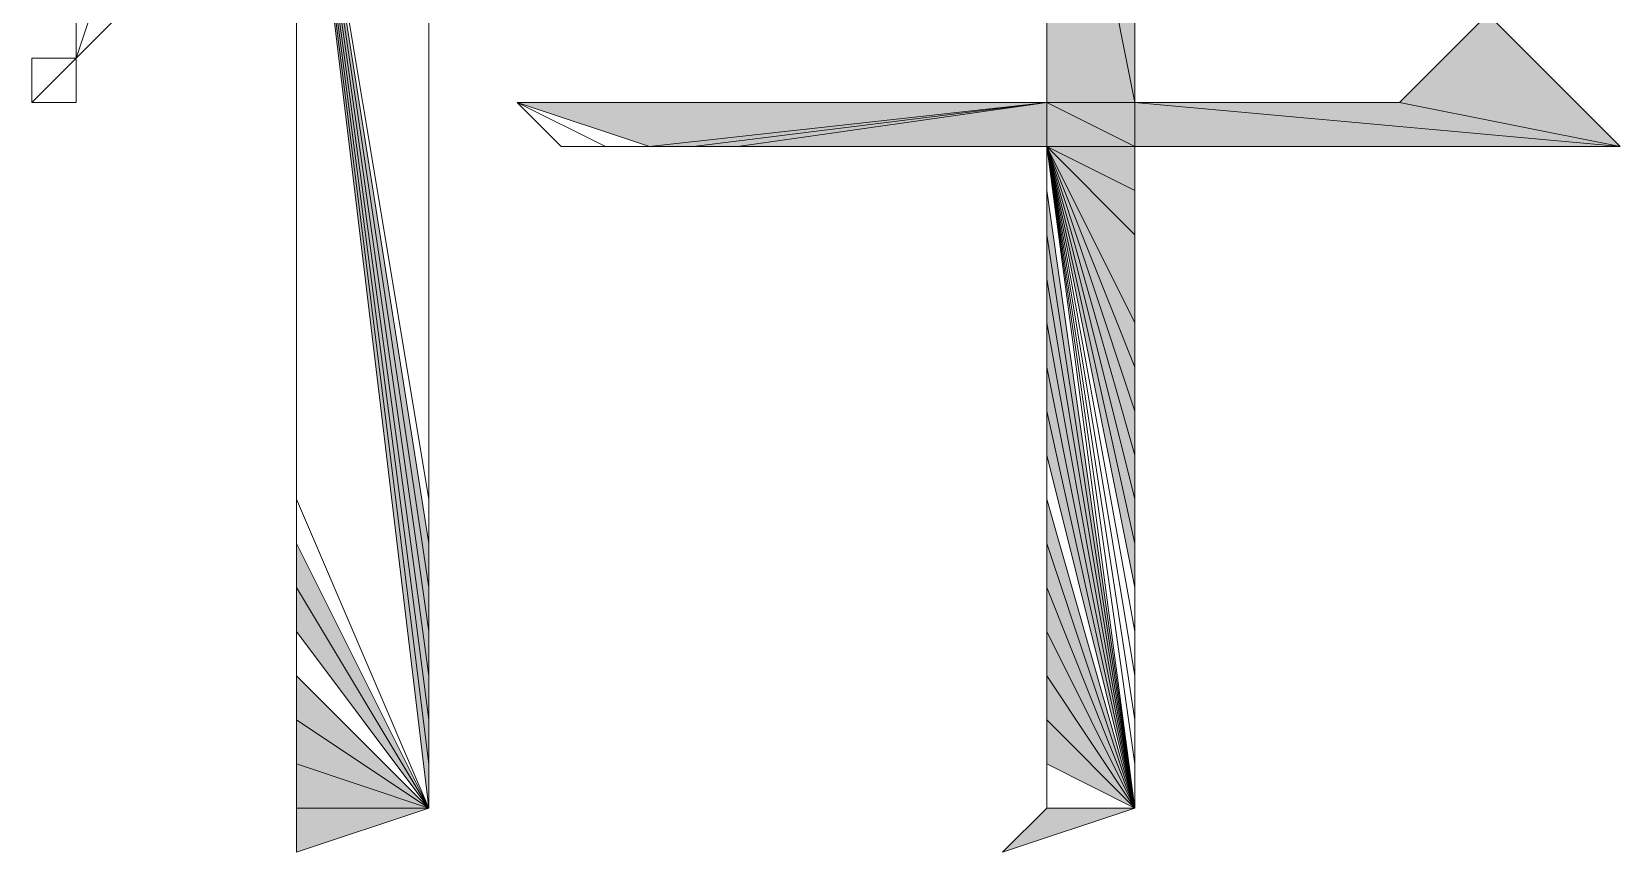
# Model space of a CAD drawing. Header units: inches. Extents: x -244 to 17, y 0 to 370.
# Drawn here: x -0.116 to 2.17, y 11.377 to 12.558 of the extents above; entities that cross this region are included whole.
import ezdxf

# ---------------------------------------------------------------- set-up
doc = ezdxf.new("R2010")
doc.units = ezdxf.units.IN
doc.header["$MEASUREMENT"] = 0
doc.layers.add('图层 1', color=7, linetype='Continuous')

# ---------------------------------------------------------------- blocks, each defined once
blk = doc.blocks.new('block 2')
at = {"layer": '图层 1', "true_color": 0xffffff}
h = blk.add_hatch(color=7, dxfattribs=at)
h.dxf.hatch_style = 2
h.paths.add_polyline_path([(31.5595, 20.1931), (31.5595, 20.3836), (31.4959, 20.3836)])
h.paths.add_polyline_path([(31.6231, 20.3836), (31.5595, 20.1931), (31.5595, 20.3836)])
h = blk.add_hatch(color=7, dxfattribs=at)
h.dxf.hatch_style = 2
h.paths.add_polyline_path([(33.147, 20.3836), (31.6231, 20.1931), (31.5595, 20.1931)])
h.paths.add_polyline_path([(31.6865, 20.1931), (33.147, 20.3836), (31.6231, 20.1931)])
h.paths.add_polyline_path([(31.75, 20.1931), (31.6865, 20.1931), (33.147, 20.3836)])
h = blk.add_hatch(color=7, dxfattribs=at)
h.dxf.hatch_style = 2
h.paths.add_polyline_path([(31.5595, 20.1931), (31.877, 20.3836), (31.8136, 20.3836)])
h.paths.add_polyline_path([(31.9405, 20.3836), (31.5595, 20.1931), (31.877, 20.3836)])
h = blk.add_hatch(color=7, dxfattribs=at)
h.dxf.hatch_style = 2
h.paths.add_polyline_path([(31.5595, 20.1931), (31.6865, 20.3836), (31.6231, 20.3836)])
h.paths.add_polyline_path([(31.75, 20.3836), (31.5595, 20.1931), (31.6865, 20.3836)])
h = blk.add_hatch(color=7, dxfattribs=at)
h.dxf.hatch_style = 2
h.paths.add_polyline_path([(33.147, 20.3836), (31.8136, 20.1931), (31.75, 20.1931)])
h.paths.add_polyline_path([(31.877, 20.1931), (33.147, 20.3836), (31.8136, 20.1931)])
h.paths.add_polyline_path([(31.9405, 20.1931), (31.877, 20.1931), (33.147, 20.3836)])
h = blk.add_hatch(color=7, dxfattribs=at)
h.dxf.hatch_style = 2
h.paths.add_polyline_path([(32.5755, 20.066), (32.5121, 19.8755), (32.5755, 19.3039)])
h = blk.add_hatch(color=7, dxfattribs=at)
h.dxf.hatch_style = 2
h.paths.add_polyline_path([(32.5755, 19.3039), (32.5121, 19.8121), (32.5121, 19.8755)])
h.paths.add_polyline_path([(32.5121, 19.7487), (32.5755, 19.3039), (32.5121, 19.8121)])
h = blk.add_hatch(color=7, dxfattribs=at)
h.dxf.hatch_style = 2
h.paths.add_polyline_path([(32.5121, 19.1771), (32.5755, 19.1771), (32.5121, 18.4785)])
h.paths.add_polyline_path([(32.5755, 19.3039), (32.5121, 19.1771), (32.5755, 19.1771)])
h.paths.add_polyline_path([(32.5121, 19.3039), (32.5755, 19.3039), (32.5121, 19.1771)])
h.paths.add_polyline_path([(32.5121, 19.7487), (32.5121, 19.3039), (32.5755, 19.3039)])
h = blk.add_hatch(color=7, dxfattribs=at)
h.dxf.hatch_style = 2
h.paths.add_polyline_path([(31.4959, 19.3677), (31.5595, 19.3039), (31.5595, 19.1771)])
h = blk.add_hatch(color=7, dxfattribs=at)
h.dxf.hatch_style = 2
h.paths.add_polyline_path([(31.5595, 19.1771), (32.385, 19.3039), (32.3216, 19.3039)])
h.paths.add_polyline_path([(32.4485, 19.3039), (31.5595, 19.1771), (32.385, 19.3039)])
h = blk.add_hatch(color=7, dxfattribs=at)
h.dxf.hatch_style = 2
h.paths.add_polyline_path([(31.5595, 19.1771), (32.258, 19.3039), (32.1944, 19.3039)])
h.paths.add_polyline_path([(32.3216, 19.3039), (31.5595, 19.1771), (32.258, 19.3039)])
h = blk.add_hatch(color=7, dxfattribs=at)
h.dxf.hatch_style = 2
h.paths.add_polyline_path([(31.5595, 19.1771), (32.131, 19.3039), (32.0675, 19.3039)])
h.paths.add_polyline_path([(32.1944, 19.3039), (31.5595, 19.1771), (32.131, 19.3039)])
h = blk.add_hatch(color=7, dxfattribs=at)
h.dxf.hatch_style = 2
h.paths.add_polyline_path([(31.5595, 19.1771), (31.9405, 19.3039), (31.877, 19.3039)])
h.paths.add_polyline_path([(32.0041, 19.3039), (31.5595, 19.1771), (31.9405, 19.3039)])
h = blk.add_hatch(color=7, dxfattribs=at)
h.dxf.hatch_style = 2
h.paths.add_polyline_path([(31.5595, 19.1771), (31.8136, 19.3039), (31.75, 19.3039)])
h.paths.add_polyline_path([(31.877, 19.3039), (31.5595, 19.1771), (31.8136, 19.3039)])
h = blk.add_hatch(color=7, dxfattribs=at)
h.dxf.hatch_style = 2
h.paths.add_polyline_path([(31.5595, 19.1771), (31.6865, 19.3039), (31.6231, 19.3039)])
h.paths.add_polyline_path([(31.75, 19.3039), (31.5595, 19.1771), (31.6865, 19.3039)])
h = blk.add_hatch(color=7, dxfattribs=at)
h.dxf.hatch_style = 2
h.paths.add_polyline_path([(32.5121, 19.3039), (31.9405, 19.1771), (31.877, 19.1771)])
h.paths.add_polyline_path([(32.0041, 19.1771), (32.5121, 19.3039), (31.9405, 19.1771)])
h.paths.add_polyline_path([(32.0675, 19.1771), (32.0041, 19.1771), (32.5121, 19.3039)])
h = blk.add_hatch(color=7, dxfattribs=at)
h.dxf.hatch_style = 2
h.paths.add_polyline_path([(32.5121, 19.3039), (32.131, 19.1771), (32.0675, 19.1771)])
h.paths.add_polyline_path([(32.1944, 19.1771), (32.5121, 19.3039), (32.131, 19.1771)])
h.paths.add_polyline_path([(32.258, 19.1771), (32.1944, 19.1771), (32.5121, 19.3039)])
h = blk.add_hatch(color=7, dxfattribs=at)
h.dxf.hatch_style = 2
h.paths.add_polyline_path([(32.5121, 19.3039), (32.385, 19.1771), (32.258, 19.1771)])
h.paths.add_polyline_path([(32.4485, 19.1771), (32.5121, 19.3039), (32.385, 19.1771)])
h.paths.add_polyline_path([(32.5121, 19.1771), (32.4485, 19.1771), (32.5121, 19.3039)])
h = blk.add_hatch(color=7, dxfattribs=at)
h.dxf.hatch_style = 2
h.paths.add_polyline_path([(33.2106, 19.3039), (32.5755, 19.1771), (32.5755, 19.3039)])
h.paths.add_polyline_path([(33.2106, 19.1771), (33.2106, 19.3039), (32.5755, 19.1771)])
h = blk.add_hatch(color=7, dxfattribs=at)
h.dxf.hatch_style = 2
h.paths.add_polyline_path([(32.5121, 18.4785), (32.5755, 18.7961), (32.5755, 19.1771)])
h.paths.add_polyline_path([(32.7026, 18.669), (32.5121, 18.4785), (32.5755, 18.7961)])
at = {"layer": '图层 1', "lineweight": 0}
for points in [[(32.5755, 20.7646), (32.639, 20.7009), (32.5755, 20.7009), (32.5755, 20.7646)], [(32.639, 20.7646), (32.5755, 20.7646), (32.639, 20.7009), (32.639, 20.7646)], [(32.5755, 20.7009), (32.7026, 20.7009), (32.639, 20.7009), (32.5755, 20.7009)], [(32.639, 20.7009), (32.5755, 20.7009), (32.7026, 20.7009), (32.639, 20.7009)], [(32.639, 20.7009), (32.7026, 20.6375), (32.8295, 20.6375), (32.639, 20.7009)], [(32.766, 20.7009), (32.639, 20.7009), (32.8295, 20.6375), (32.766, 20.7009)], [(32.7026, 20.7009), (32.639, 20.7009), (32.766, 20.7009), (32.7026, 20.7009)], [(31.5595, 20.1931), (31.5595, 20.3836), (31.4959, 20.3836), (31.5595, 20.1931)], [(33.147, 20.3836), (31.6231, 20.1931), (31.5595, 20.1931), (33.147, 20.3836)], [(32.0041, 20.3836), (33.147, 20.3836), (31.5595, 20.1931), (32.0041, 20.3836)], [(31.9405, 20.3836), (32.0041, 20.3836), (31.5595, 20.1931), (31.9405, 20.3836)], [(31.5595, 20.1931), (31.877, 20.3836), (31.8136, 20.3836), (31.5595, 20.1931)], [(31.9405, 20.3836), (31.5595, 20.1931), (31.877, 20.3836), (31.9405, 20.3836)], [(31.75, 20.3836), (31.8136, 20.3836), (31.5595, 20.1931), (31.75, 20.3836)], [(31.5595, 20.1931), (31.6865, 20.3836), (31.6231, 20.3836), (31.5595, 20.1931)], [(31.75, 20.3836), (31.5595, 20.1931), (31.6865, 20.3836), (31.75, 20.3836)], [(31.6231, 20.3836), (31.5595, 20.1931), (31.5595, 20.3836), (31.6231, 20.3836)], [(31.6865, 20.1931), (33.147, 20.3836), (31.6231, 20.1931), (31.6865, 20.1931)], [(31.75, 20.1931), (31.6865, 20.1931), (33.147, 20.3836), (31.75, 20.1931)], [(33.147, 20.3836), (31.8136, 20.1931), (31.75, 20.1931), (33.147, 20.3836)], [(31.877, 20.1931), (33.147, 20.3836), (31.8136, 20.1931), (31.877, 20.1931)], [(31.9405, 20.1931), (31.877, 20.1931), (33.147, 20.3836), (31.9405, 20.1931)], [(33.147, 20.3836), (32.0041, 20.1931), (31.9405, 20.1931), (33.147, 20.3836)], [(33.147, 20.1931), (32.0041, 20.1931), (33.147, 20.3836), (33.147, 20.1931)], [(32.5121, 19.9388), (32.5755, 20.066), (32.5121, 19.8755), (32.5121, 19.9388)], [(32.5121, 20.0026), (32.5121, 19.9388), (32.5755, 20.066), (32.5121, 20.0026)], [(32.5755, 20.066), (32.5121, 19.8755), (32.5755, 19.3039), (32.5755, 20.066)], [(32.5755, 19.3039), (32.5121, 19.8121), (32.5121, 19.8755), (32.5755, 19.3039)], [(32.5121, 19.7487), (32.5755, 19.3039), (32.5121, 19.8121), (32.5121, 19.7487)], [(32.5121, 19.7487), (32.5121, 19.3039), (32.5755, 19.3039), (32.5121, 19.7487)], [(31.4959, 19.3677), (31.5595, 19.3039), (31.5595, 19.1771), (31.4959, 19.3677)], [(31.6231, 19.1771), (32.5121, 19.3039), (31.5595, 19.1771), (31.6231, 19.1771)], [(32.5121, 19.3039), (31.5595, 19.1771), (32.4485, 19.3039), (32.5121, 19.3039)], [(31.5595, 19.1771), (32.385, 19.3039), (32.3216, 19.3039), (31.5595, 19.1771)], [(32.4485, 19.3039), (31.5595, 19.1771), (32.385, 19.3039), (32.4485, 19.3039)], [(31.5595, 19.1771), (32.258, 19.3039), (32.1944, 19.3039), (31.5595, 19.1771)], [(32.3216, 19.3039), (31.5595, 19.1771), (32.258, 19.3039), (32.3216, 19.3039)], [(31.5595, 19.1771), (32.131, 19.3039), (32.0675, 19.3039), (31.5595, 19.1771)], [(32.1944, 19.3039), (31.5595, 19.1771), (32.131, 19.3039), (32.1944, 19.3039)], [(32.0675, 19.3039), (31.5595, 19.1771), (32.0041, 19.3039), (32.0675, 19.3039)], [(31.5595, 19.1771), (31.9405, 19.3039), (31.877, 19.3039), (31.5595, 19.1771)], [(32.0041, 19.3039), (31.5595, 19.1771), (31.9405, 19.3039), (32.0041, 19.3039)], [(31.5595, 19.1771), (31.8136, 19.3039), (31.75, 19.3039), (31.5595, 19.1771)], [(31.877, 19.3039), (31.5595, 19.1771), (31.8136, 19.3039), (31.877, 19.3039)], [(31.5595, 19.1771), (31.6865, 19.3039), (31.6231, 19.3039), (31.5595, 19.1771)], [(31.75, 19.3039), (31.5595, 19.1771), (31.6865, 19.3039), (31.75, 19.3039)], [(31.6231, 19.3039), (31.5595, 19.1771), (31.5595, 19.3039), (31.6231, 19.3039)], [(31.6865, 19.1771), (32.5121, 19.3039), (31.6231, 19.1771), (31.6865, 19.1771)], [(31.75, 19.1771), (31.6865, 19.1771), (32.5121, 19.3039), (31.75, 19.1771)], [(31.8136, 19.1771), (32.5121, 19.3039), (31.75, 19.1771), (31.8136, 19.1771)], [(31.877, 19.1771), (31.8136, 19.1771), (32.5121, 19.3039), (31.877, 19.1771)], [(32.5121, 19.3039), (31.9405, 19.1771), (31.877, 19.1771), (32.5121, 19.3039)], [(32.0041, 19.1771), (32.5121, 19.3039), (31.9405, 19.1771), (32.0041, 19.1771)], [(32.0675, 19.1771), (32.0041, 19.1771), (32.5121, 19.3039), (32.0675, 19.1771)], [(32.5121, 19.3039), (32.131, 19.1771), (32.0675, 19.1771), (32.5121, 19.3039)], [(32.1944, 19.1771), (32.5121, 19.3039), (32.131, 19.1771), (32.1944, 19.1771)], [(32.258, 19.1771), (32.1944, 19.1771), (32.5121, 19.3039), (32.258, 19.1771)], [(32.5121, 19.3039), (32.385, 19.1771), (32.258, 19.1771), (32.5121, 19.3039)], [(32.4485, 19.1771), (32.5121, 19.3039), (32.385, 19.1771), (32.4485, 19.1771)], [(32.5121, 19.1771), (32.4485, 19.1771), (32.5121, 19.3039), (32.5121, 19.1771)], [(32.5121, 19.3039), (32.5121, 19.3039)], [(32.5755, 19.3039), (32.5121, 19.1771), (32.5755, 19.1771), (32.5755, 19.3039)], [(32.5121, 19.3039), (32.5755, 19.3039), (32.5121, 19.1771), (32.5121, 19.3039)], [(33.2106, 19.3039), (32.5755, 19.1771), (32.5755, 19.3039), (33.2106, 19.3039)], [(33.2106, 19.1771), (33.2106, 19.3039), (32.5755, 19.1771), (33.2106, 19.1771)], [(32.5121, 18.4785), (32.5755, 18.7961), (32.5755, 19.1771), (32.5121, 18.4785)], [(32.5121, 19.1771), (32.5755, 19.1771), (32.5121, 18.4785), (32.5121, 19.1771)], [(32.7026, 18.669), (32.5121, 18.4785), (32.5755, 18.7961), (32.7026, 18.669)]]:
    blk.add_lwpolyline(points, dxfattribs=at)
at = {"layer": '图层 1', "color": 7, "lineweight": 20, "true_color": 0xffffff}
for points in [[(32.5755, 20.7646), (32.639, 20.7009), (32.5755, 20.7009), (32.5755, 20.7646)], [(32.639, 20.7646), (32.5755, 20.7646), (32.639, 20.7009), (32.639, 20.7646)], [(32.5755, 20.7009), (32.7026, 20.7009), (32.639, 20.7009), (32.5755, 20.7009)], [(32.639, 20.7009), (32.5755, 20.7009), (32.7026, 20.7009), (32.639, 20.7009)], [(32.639, 20.7009), (32.7026, 20.6375), (32.8295, 20.6375), (32.639, 20.7009)], [(32.766, 20.7009), (32.639, 20.7009), (32.8295, 20.6375), (32.766, 20.7009)], [(32.7026, 20.7009), (32.639, 20.7009), (32.766, 20.7009), (32.7026, 20.7009)], [(31.5595, 20.1931), (31.5595, 20.3836), (31.4959, 20.3836), (31.5595, 20.1931)], [(33.147, 20.3836), (31.6231, 20.1931), (31.5595, 20.1931), (33.147, 20.3836)], [(32.0041, 20.3836), (33.147, 20.3836), (31.5595, 20.1931), (32.0041, 20.3836)], [(31.9405, 20.3836), (32.0041, 20.3836), (31.5595, 20.1931), (31.9405, 20.3836)], [(31.5595, 20.1931), (31.877, 20.3836), (31.8136, 20.3836), (31.5595, 20.1931)], [(31.9405, 20.3836), (31.5595, 20.1931), (31.877, 20.3836), (31.9405, 20.3836)], [(31.75, 20.3836), (31.8136, 20.3836), (31.5595, 20.1931), (31.75, 20.3836)], [(31.5595, 20.1931), (31.6865, 20.3836), (31.6231, 20.3836), (31.5595, 20.1931)], [(31.75, 20.3836), (31.5595, 20.1931), (31.6865, 20.3836), (31.75, 20.3836)], [(31.6231, 20.3836), (31.5595, 20.1931), (31.5595, 20.3836), (31.6231, 20.3836)], [(31.6865, 20.1931), (33.147, 20.3836), (31.6231, 20.1931), (31.6865, 20.1931)], [(31.75, 20.1931), (31.6865, 20.1931), (33.147, 20.3836), (31.75, 20.1931)], [(33.147, 20.3836), (31.8136, 20.1931), (31.75, 20.1931), (33.147, 20.3836)], [(31.877, 20.1931), (33.147, 20.3836), (31.8136, 20.1931), (31.877, 20.1931)], [(31.9405, 20.1931), (31.877, 20.1931), (33.147, 20.3836), (31.9405, 20.1931)], [(33.147, 20.3836), (32.0041, 20.1931), (31.9405, 20.1931), (33.147, 20.3836)], [(33.147, 20.1931), (32.0041, 20.1931), (33.147, 20.3836), (33.147, 20.1931)], [(32.5121, 19.9388), (32.5755, 20.066), (32.5121, 19.8755), (32.5121, 19.9388)], [(32.5121, 20.0026), (32.5121, 19.9388), (32.5755, 20.066), (32.5121, 20.0026)], [(32.5755, 20.066), (32.5121, 19.8755), (32.5755, 19.3039), (32.5755, 20.066)], [(32.5755, 19.3039), (32.5121, 19.8121), (32.5121, 19.8755), (32.5755, 19.3039)], [(32.5121, 19.7487), (32.5755, 19.3039), (32.5121, 19.8121), (32.5121, 19.7487)], [(32.5121, 19.7487), (32.5121, 19.3039), (32.5755, 19.3039), (32.5121, 19.7487)], [(31.4959, 19.3677), (31.5595, 19.3039), (31.5595, 19.1771), (31.4959, 19.3677)], [(31.6231, 19.1771), (32.5121, 19.3039), (31.5595, 19.1771), (31.6231, 19.1771)], [(32.5121, 19.3039), (31.5595, 19.1771), (32.4485, 19.3039), (32.5121, 19.3039)], [(31.5595, 19.1771), (32.385, 19.3039), (32.3216, 19.3039), (31.5595, 19.1771)], [(32.4485, 19.3039), (31.5595, 19.1771), (32.385, 19.3039), (32.4485, 19.3039)], [(31.5595, 19.1771), (32.258, 19.3039), (32.1944, 19.3039), (31.5595, 19.1771)], [(32.3216, 19.3039), (31.5595, 19.1771), (32.258, 19.3039), (32.3216, 19.3039)], [(31.5595, 19.1771), (32.131, 19.3039), (32.0675, 19.3039), (31.5595, 19.1771)], [(32.1944, 19.3039), (31.5595, 19.1771), (32.131, 19.3039), (32.1944, 19.3039)], [(32.0675, 19.3039), (31.5595, 19.1771), (32.0041, 19.3039), (32.0675, 19.3039)], [(31.5595, 19.1771), (31.9405, 19.3039), (31.877, 19.3039), (31.5595, 19.1771)], [(32.0041, 19.3039), (31.5595, 19.1771), (31.9405, 19.3039), (32.0041, 19.3039)], [(31.5595, 19.1771), (31.8136, 19.3039), (31.75, 19.3039), (31.5595, 19.1771)], [(31.877, 19.3039), (31.5595, 19.1771), (31.8136, 19.3039), (31.877, 19.3039)], [(31.5595, 19.1771), (31.6865, 19.3039), (31.6231, 19.3039), (31.5595, 19.1771)], [(31.75, 19.3039), (31.5595, 19.1771), (31.6865, 19.3039), (31.75, 19.3039)], [(31.6231, 19.3039), (31.5595, 19.1771), (31.5595, 19.3039), (31.6231, 19.3039)], [(31.6865, 19.1771), (32.5121, 19.3039), (31.6231, 19.1771), (31.6865, 19.1771)], [(31.75, 19.1771), (31.6865, 19.1771), (32.5121, 19.3039), (31.75, 19.1771)], [(31.8136, 19.1771), (32.5121, 19.3039), (31.75, 19.1771), (31.8136, 19.1771)], [(31.877, 19.1771), (31.8136, 19.1771), (32.5121, 19.3039), (31.877, 19.1771)], [(32.5121, 19.3039), (31.9405, 19.1771), (31.877, 19.1771), (32.5121, 19.3039)], [(32.0041, 19.1771), (32.5121, 19.3039), (31.9405, 19.1771), (32.0041, 19.1771)], [(32.0675, 19.1771), (32.0041, 19.1771), (32.5121, 19.3039), (32.0675, 19.1771)], [(32.5121, 19.3039), (32.131, 19.1771), (32.0675, 19.1771), (32.5121, 19.3039)], [(32.1944, 19.1771), (32.5121, 19.3039), (32.131, 19.1771), (32.1944, 19.1771)], [(32.258, 19.1771), (32.1944, 19.1771), (32.5121, 19.3039), (32.258, 19.1771)], [(32.5121, 19.3039), (32.385, 19.1771), (32.258, 19.1771), (32.5121, 19.3039)], [(32.4485, 19.1771), (32.5121, 19.3039), (32.385, 19.1771), (32.4485, 19.1771)], [(32.5121, 19.1771), (32.4485, 19.1771), (32.5121, 19.3039), (32.5121, 19.1771)], [(32.5121, 19.3039), (32.5121, 19.3039)], [(32.5755, 19.3039), (32.5121, 19.1771), (32.5755, 19.1771), (32.5755, 19.3039)], [(32.5121, 19.3039), (32.5755, 19.3039), (32.5121, 19.1771), (32.5121, 19.3039)], [(33.2106, 19.3039), (32.5755, 19.1771), (32.5755, 19.3039), (33.2106, 19.3039)], [(33.2106, 19.1771), (33.2106, 19.3039), (32.5755, 19.1771), (33.2106, 19.1771)], [(32.5121, 18.4785), (32.5755, 18.7961), (32.5755, 19.1771), (32.5121, 18.4785)], [(32.5121, 19.1771), (32.5755, 19.1771), (32.5121, 18.4785), (32.5121, 19.1771)], [(32.7026, 18.669), (32.5121, 18.4785), (32.5755, 18.7961), (32.7026, 18.669)]]:
    blk.add_lwpolyline(points, dxfattribs=at)
at = {"layer": '图层 1', "lineweight": 0}
for points, knots in [([(32.5755, 20.7646), (32.5755, 20.7646), (32.5755, 20.7646), (32.5755, 20.7646), (32.5755, 20.7646), (32.639, 20.7009), (32.639, 20.7009), (32.639, 20.7009), (32.5755, 20.7646), (32.5755, 20.7646)], [0, 0, 0, 0, 1, 1, 1, 2, 2, 2, 3, 3, 3, 3]), ([(32.5755, 20.7646), (32.5755, 20.7646), (32.639, 20.7646), (32.639, 20.7646), (32.639, 20.7646), (32.5755, 20.7646), (32.5755, 20.7646)], [0, 0, 0, 0, 1, 1, 1, 2, 2, 2, 2]), ([(32.639, 20.7009), (32.639, 20.7009), (32.766, 20.7009), (32.766, 20.7009), (32.766, 20.7009), (32.639, 20.7009), (32.639, 20.7009)], [0, 0, 0, 0, 1, 1, 1, 2, 2, 2, 2]), ([(33.147, 20.3836), (33.147, 20.3836), (31.5595, 20.1931), (31.5595, 20.1931), (31.5595, 20.1931), (33.147, 20.3836), (33.147, 20.3836)], [0, 0, 0, 0, 1, 1, 1, 2, 2, 2, 2]), ([(32.0041, 20.3836), (32.0041, 20.3836), (31.5595, 20.1931), (31.5595, 20.1931), (31.5595, 20.1931), (32.0041, 20.3836), (32.0041, 20.3836)], [0, 0, 0, 0, 1, 1, 1, 2, 2, 2, 2]), ([(31.8136, 20.3836), (31.8136, 20.3836), (31.5595, 20.1931), (31.5595, 20.1931), (31.5595, 20.1931), (31.8136, 20.3836), (31.8136, 20.3836)], [0, 0, 0, 0, 1, 1, 1, 2, 2, 2, 2]), ([(32.0041, 20.1931), (32.0041, 20.1931), (33.147, 20.3836), (33.147, 20.3836), (33.147, 20.3836), (32.0041, 20.1931), (32.0041, 20.1931)], [0, 0, 0, 0, 1, 1, 1, 2, 2, 2, 2]), ([(33.147, 20.3836), (33.147, 20.3836), (32.0041, 20.3836), (32.0041, 20.3836), (32.0041, 20.3836), (33.147, 20.3836), (33.147, 20.3836)], [0, 0, 0, 0, 1, 1, 1, 2, 2, 2, 2]), ([(32.5755, 20.066), (32.5755, 20.066), (32.5121, 19.8755), (32.5121, 19.8755), (32.5121, 19.8755), (32.5755, 20.066), (32.5755, 20.066)], [0, 0, 0, 0, 1, 1, 1, 2, 2, 2, 2]), ([(32.5121, 19.3039), (32.5121, 19.3039), (31.5595, 19.1771), (31.5595, 19.1771), (31.5595, 19.1771), (32.5121, 19.3039), (32.5121, 19.3039)], [0, 0, 0, 0, 1, 1, 1, 2, 2, 2, 2]), ([(31.5595, 19.1771), (31.5595, 19.1771), (32.4485, 19.3039), (32.4485, 19.3039), (32.4485, 19.3039), (31.5595, 19.1771), (31.5595, 19.1771)], [0, 0, 0, 0, 1, 1, 1, 2, 2, 2, 2]), ([(32.5121, 19.3039), (32.5121, 19.3039), (32.5121, 19.3039), (32.5121, 19.3039), (32.5121, 19.3039), (31.5595, 19.1771), (31.5595, 19.1771), (31.5595, 19.1771), (32.5121, 19.3039), (32.5121, 19.3039)], [0, 0, 0, 0, 1, 1, 1, 2, 2, 2, 3, 3, 3, 3]), ([(31.5595, 19.1771), (31.5595, 19.1771), (32.0041, 19.3039), (32.0041, 19.3039), (32.0041, 19.3039), (31.5595, 19.1771), (31.5595, 19.1771)], [0, 0, 0, 0, 1, 1, 1, 2, 2, 2, 2]), ([(31.5595, 19.1771), (31.5595, 19.1771), (31.5595, 19.3039), (31.5595, 19.3039), (31.5595, 19.3039), (31.5595, 19.1771), (31.5595, 19.1771)], [0, 0, 0, 0, 1, 1, 1, 2, 2, 2, 2]), ([(31.6231, 19.1771), (31.6231, 19.1771), (31.6231, 19.1771), (31.6231, 19.1771), (31.6231, 19.1771), (32.5121, 19.3039), (32.5121, 19.3039), (32.5121, 19.3039), (31.6231, 19.1771), (31.6231, 19.1771)], [0, 0, 0, 0, 1, 1, 1, 2, 2, 2, 3, 3, 3, 3]), ([(32.5121, 19.3039), (32.5121, 19.3039), (31.6231, 19.1771), (31.6231, 19.1771), (31.6231, 19.1771), (32.5121, 19.3039), (32.5121, 19.3039)], [0, 0, 0, 0, 1, 1, 1, 2, 2, 2, 2]), ([(32.5121, 19.3039), (32.5121, 19.3039), (31.75, 19.1771), (31.75, 19.1771), (31.75, 19.1771), (32.5121, 19.3039), (32.5121, 19.3039)], [0, 0, 0, 0, 1, 1, 1, 2, 2, 2, 2])]:
    blk.add_open_spline(points, degree=3, knots=knots, dxfattribs=at)
at = {"layer": '图层 1', "color": 7, "lineweight": 20, "true_color": 0xffffff}
for points, knots in [([(32.5755, 20.7646), (32.5755, 20.7646), (32.5755, 20.7646), (32.5755, 20.7646), (32.5755, 20.7646), (32.639, 20.7009), (32.639, 20.7009), (32.639, 20.7009), (32.5755, 20.7646), (32.5755, 20.7646)], [0, 0, 0, 0, 1, 1, 1, 2, 2, 2, 3, 3, 3, 3]), ([(32.5755, 20.7646), (32.5755, 20.7646), (32.639, 20.7646), (32.639, 20.7646), (32.639, 20.7646), (32.5755, 20.7646), (32.5755, 20.7646)], [0, 0, 0, 0, 1, 1, 1, 2, 2, 2, 2]), ([(32.639, 20.7009), (32.639, 20.7009), (32.766, 20.7009), (32.766, 20.7009), (32.766, 20.7009), (32.639, 20.7009), (32.639, 20.7009)], [0, 0, 0, 0, 1, 1, 1, 2, 2, 2, 2]), ([(33.147, 20.3836), (33.147, 20.3836), (31.5595, 20.1931), (31.5595, 20.1931), (31.5595, 20.1931), (33.147, 20.3836), (33.147, 20.3836)], [0, 0, 0, 0, 1, 1, 1, 2, 2, 2, 2]), ([(32.0041, 20.3836), (32.0041, 20.3836), (31.5595, 20.1931), (31.5595, 20.1931), (31.5595, 20.1931), (32.0041, 20.3836), (32.0041, 20.3836)], [0, 0, 0, 0, 1, 1, 1, 2, 2, 2, 2]), ([(31.8136, 20.3836), (31.8136, 20.3836), (31.5595, 20.1931), (31.5595, 20.1931), (31.5595, 20.1931), (31.8136, 20.3836), (31.8136, 20.3836)], [0, 0, 0, 0, 1, 1, 1, 2, 2, 2, 2]), ([(32.0041, 20.1931), (32.0041, 20.1931), (33.147, 20.3836), (33.147, 20.3836), (33.147, 20.3836), (32.0041, 20.1931), (32.0041, 20.1931)], [0, 0, 0, 0, 1, 1, 1, 2, 2, 2, 2]), ([(33.147, 20.3836), (33.147, 20.3836), (32.0041, 20.3836), (32.0041, 20.3836), (32.0041, 20.3836), (33.147, 20.3836), (33.147, 20.3836)], [0, 0, 0, 0, 1, 1, 1, 2, 2, 2, 2]), ([(32.5755, 20.066), (32.5755, 20.066), (32.5121, 19.8755), (32.5121, 19.8755), (32.5121, 19.8755), (32.5755, 20.066), (32.5755, 20.066)], [0, 0, 0, 0, 1, 1, 1, 2, 2, 2, 2]), ([(32.5121, 19.3039), (32.5121, 19.3039), (31.5595, 19.1771), (31.5595, 19.1771), (31.5595, 19.1771), (32.5121, 19.3039), (32.5121, 19.3039)], [0, 0, 0, 0, 1, 1, 1, 2, 2, 2, 2]), ([(31.5595, 19.1771), (31.5595, 19.1771), (32.4485, 19.3039), (32.4485, 19.3039), (32.4485, 19.3039), (31.5595, 19.1771), (31.5595, 19.1771)], [0, 0, 0, 0, 1, 1, 1, 2, 2, 2, 2]), ([(32.5121, 19.3039), (32.5121, 19.3039), (32.5121, 19.3039), (32.5121, 19.3039), (32.5121, 19.3039), (31.5595, 19.1771), (31.5595, 19.1771), (31.5595, 19.1771), (32.5121, 19.3039), (32.5121, 19.3039)], [0, 0, 0, 0, 1, 1, 1, 2, 2, 2, 3, 3, 3, 3]), ([(31.5595, 19.1771), (31.5595, 19.1771), (32.0041, 19.3039), (32.0041, 19.3039), (32.0041, 19.3039), (31.5595, 19.1771), (31.5595, 19.1771)], [0, 0, 0, 0, 1, 1, 1, 2, 2, 2, 2]), ([(31.5595, 19.1771), (31.5595, 19.1771), (31.5595, 19.3039), (31.5595, 19.3039), (31.5595, 19.3039), (31.5595, 19.1771), (31.5595, 19.1771)], [0, 0, 0, 0, 1, 1, 1, 2, 2, 2, 2]), ([(31.6231, 19.1771), (31.6231, 19.1771), (31.6231, 19.1771), (31.6231, 19.1771), (31.6231, 19.1771), (32.5121, 19.3039), (32.5121, 19.3039), (32.5121, 19.3039), (31.6231, 19.1771), (31.6231, 19.1771)], [0, 0, 0, 0, 1, 1, 1, 2, 2, 2, 3, 3, 3, 3]), ([(32.5121, 19.3039), (32.5121, 19.3039), (31.6231, 19.1771), (31.6231, 19.1771), (31.6231, 19.1771), (32.5121, 19.3039), (32.5121, 19.3039)], [0, 0, 0, 0, 1, 1, 1, 2, 2, 2, 2]), ([(32.5121, 19.3039), (32.5121, 19.3039), (31.75, 19.1771), (31.75, 19.1771), (31.75, 19.1771), (32.5121, 19.3039), (32.5121, 19.3039)], [0, 0, 0, 0, 1, 1, 1, 2, 2, 2, 2])]:
    blk.add_open_spline(points, degree=3, knots=knots, dxfattribs=at)

msp = doc.modelspace()

# ---------------------------------------------------------------- block references
at = {"layer": '图层 1', "rotation": 90}
msp.add_blockref('block 2', (20.6482, -20.1187), dxfattribs=at)

doc.saveas('drawing.dxf')
